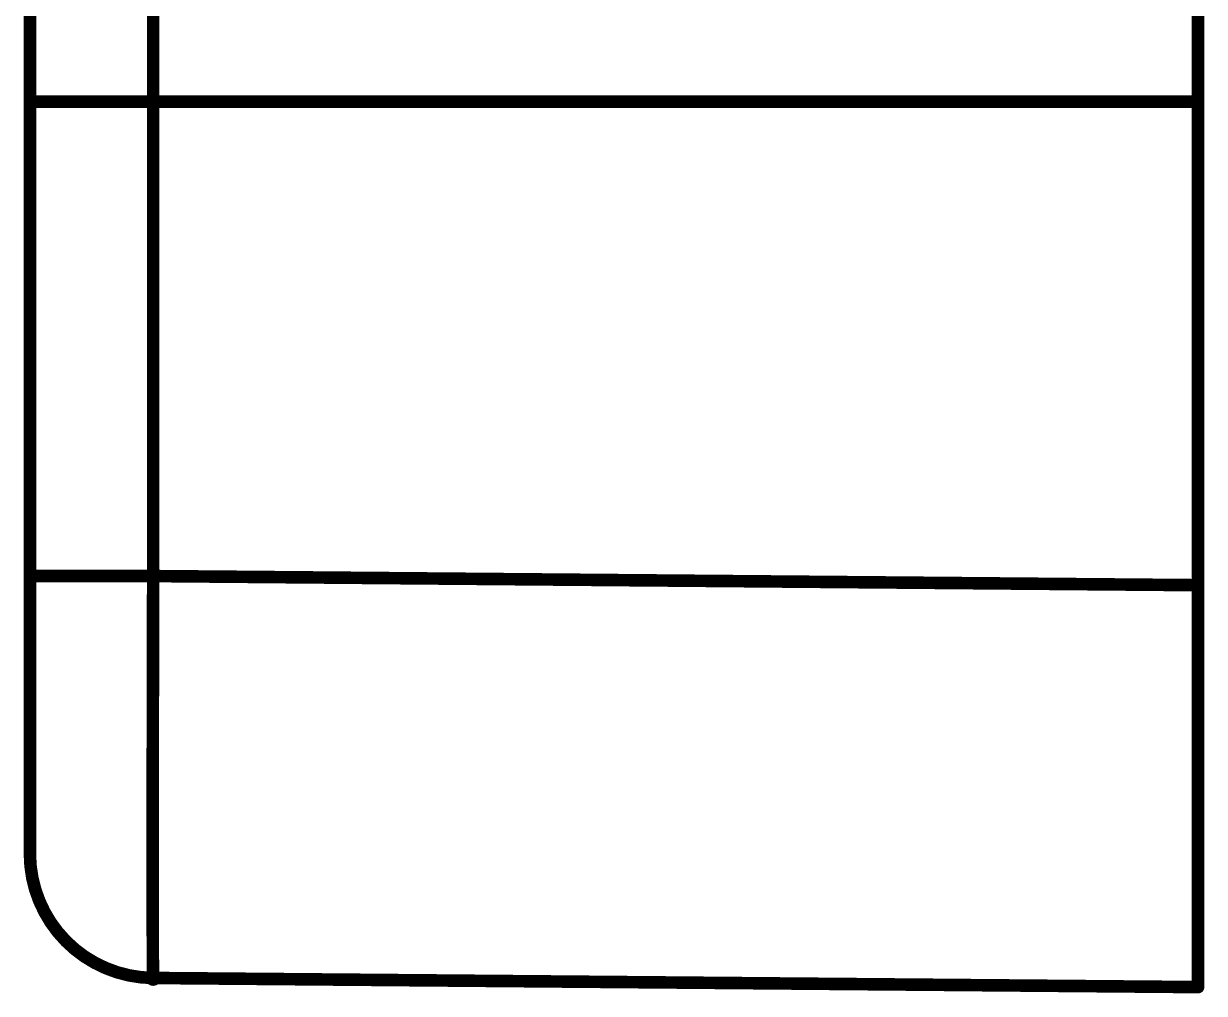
# Model space of a CAD drawing. Extents: x -4.2 to 14.8, y -3.5 to 8.8.
# Drawn here: x 7.0409 to 7.411, y 3.5018 to 3.8058 of the extents above; entities that cross this region are included whole.
import ezdxf

# ---------------------------------------------------------------- set-up
doc = ezdxf.new("R2010")
doc.units = 0
doc.layers.add('2D_LINE_00', color=1, linetype='CONTINUOUS')

# ---------------------------------------------------------------- blocks, each defined once
blk = doc.blocks.new('DRAWING_2927')
at = {"layer": '2D_LINE_00', "const_width": 0.001}
blk.add_lwpolyline([(-0.00197, 0, 1), (0.00197, 0, 1)], format="xyb", close=True, dxfattribs=at)
blk = doc.blocks.new('DRAWING_2928')
at = {"layer": '2D_LINE_00', "const_width": 0.001}
blk.add_lwpolyline([(-0.00197, 0, 1), (0.00197, 0, 1)], format="xyb", close=True, dxfattribs=at)
blk = doc.blocks.new('DRAWING_2929')
at = {"layer": '2D_LINE_00', "const_width": 0.001}
blk.add_lwpolyline([(-0.00197, 0, 1), (0.00197, 0, 1)], format="xyb", close=True, dxfattribs=at)
blk = doc.blocks.new('DRAWING_2930')
at = {"layer": '2D_LINE_00', "const_width": 0.001}
blk.add_lwpolyline([(-0.00197, 0, 1), (0.00197, 0, 1)], format="xyb", close=True, dxfattribs=at)
blk = doc.blocks.new('DRAWING_2931')
at = {"layer": '2D_LINE_00', "const_width": 0.001}
blk.add_lwpolyline([(-0.00197, 0, 1), (0.00197, 0, 1)], format="xyb", close=True, dxfattribs=at)
blk = doc.blocks.new('SMOOTH_0$00394')
at = {"const_width": 0.00197}
blk.add_lwpolyline([(-0.00098, 0, 1), (0.00098, 0, 1)], format="xyb", close=True, dxfattribs=at)
blk = doc.blocks.new('DRAWING_3503')
at = {"layer": '2D_LINE_00', "const_width": 0.00394}
blk.add_lwpolyline([(0, 0), (0, -0.00273)], dxfattribs=at)
at = {"layer": '2D_LINE_00'}
for p in [(0, 0), (0, -0.00273)]:
    blk.add_blockref('SMOOTH_0$00394', p, dxfattribs=at)
blk = doc.blocks.new('DRAWING_3510')
at = {"layer": '2D_LINE_00', "const_width": 0.00394}
blk.add_lwpolyline([(0, 0, 0.41115), (0.03863, -0.03897)], format="xyb", dxfattribs=at)
at = {"layer": '2D_LINE_00'}
for p in [(0, 0), (0.03863, -0.03897)]:
    blk.add_blockref('SMOOTH_0$00394', p, dxfattribs=at)
blk = doc.blocks.new('DRAWING_3520')
at = {"layer": '2D_LINE_00', "const_width": 0.00394}
blk.add_lwpolyline([(0, 0), (0.32751, 0)], dxfattribs=at)
at = {"layer": '2D_LINE_00'}
for p in [(0, 0), (0.32751, 0)]:
    blk.add_blockref('SMOOTH_0$00394', p, dxfattribs=at)
blk = doc.blocks.new('DRAWING_3523')
at = {"layer": '2D_LINE_00', "const_width": 0.00394}
blk.add_lwpolyline([(0, 0), (0, 0.14872)], dxfattribs=at)
at = {"layer": '2D_LINE_00'}
for p in [(0, 0.14872), (0, 0)]:
    blk.add_blockref('SMOOTH_0$00394', p, dxfattribs=at)
blk = doc.blocks.new('DRAWING_3528')
at = {"layer": '2D_LINE_00', "const_width": 0.00394}
blk.add_lwpolyline([(0, 0), (0.00001, 0.00564)], dxfattribs=at)
at = {"layer": '2D_LINE_00'}
for p in [(0.00001, 0.00564), (0, 0)]:
    blk.add_blockref('SMOOTH_0$00394', p, dxfattribs=at)
blk = doc.blocks.new('DRAWING_3529')
at = {"layer": '2D_LINE_00', "const_width": 0.00394}
blk.add_lwpolyline([(0, 0), (0.00001, 0.00089)], dxfattribs=at)
at = {"layer": '2D_LINE_00'}
for p in [(0, 0), (0.00001, 0.00089)]:
    blk.add_blockref('SMOOTH_0$00394', p, dxfattribs=at)
blk = doc.blocks.new('DRAWING_3530')
at = {"layer": '2D_LINE_00', "const_width": 0.00394}
blk.add_lwpolyline([(0, 0), (0.00005, 0.02164)], dxfattribs=at)
at = {"layer": '2D_LINE_00'}
for p in [(0.00005, 0.02164), (0, 0)]:
    blk.add_blockref('SMOOTH_0$00394', p, dxfattribs=at)
blk = doc.blocks.new('DRAWING_3531')
at = {"layer": '2D_LINE_00', "const_width": 0.00394}
blk.add_lwpolyline([(0, 0), (0.00002, 0.01256)], dxfattribs=at)
at = {"layer": '2D_LINE_00'}
for p in [(0.00002, 0.01256), (0, 0)]:
    blk.add_blockref('SMOOTH_0$00394', p, dxfattribs=at)
blk = doc.blocks.new('DRAWING_3532')
at = {"layer": '2D_LINE_00', "const_width": 0.00394}
blk.add_lwpolyline([(0, 0), (0.00002, 0.00914)], dxfattribs=at)
at = {"layer": '2D_LINE_00'}
for p in [(0.00002, 0.00914), (0, 0)]:
    blk.add_blockref('SMOOTH_0$00394', p, dxfattribs=at)
blk = doc.blocks.new('DRAWING_3533')
at = {"layer": '2D_LINE_00', "const_width": 0.00394}
blk.add_lwpolyline([(0, 0), (0.00001, 0.00788)], dxfattribs=at)
at = {"layer": '2D_LINE_00'}
for p in [(0.00001, 0.00788), (0, 0)]:
    blk.add_blockref('SMOOTH_0$00394', p, dxfattribs=at)
blk = doc.blocks.new('DRAWING_3534')
at = {"layer": '2D_LINE_00', "const_width": 0.00394}
blk.add_lwpolyline([(0, 0), (0, 0.00641)], dxfattribs=at)
at = {"layer": '2D_LINE_00'}
for p in [(0, 0.00641), (0, 0)]:
    blk.add_blockref('SMOOTH_0$00394', p, dxfattribs=at)
blk = doc.blocks.new('DRAWING_3535')
at = {"layer": '2D_LINE_00', "const_width": 0.00394}
blk.add_lwpolyline([(0, 0), (0.00001, 0.00552)], dxfattribs=at)
at = {"layer": '2D_LINE_00'}
for p in [(0.00001, 0.00552), (0, 0)]:
    blk.add_blockref('SMOOTH_0$00394', p, dxfattribs=at)
blk = doc.blocks.new('DRAWING_3536')
at = {"layer": '2D_LINE_00', "const_width": 0.00394}
blk.add_lwpolyline([(0, 0), (0, 0.00478)], dxfattribs=at)
at = {"layer": '2D_LINE_00'}
for p in [(0, 0.00478), (0, 0)]:
    blk.add_blockref('SMOOTH_0$00394', p, dxfattribs=at)
blk = doc.blocks.new('DRAWING_3537')
at = {"layer": '2D_LINE_00', "const_width": 0.00394}
blk.add_lwpolyline([(0, 0), (0.00001, 0.00423)], dxfattribs=at)
at = {"layer": '2D_LINE_00'}
for p in [(0.00001, 0.00423), (0, 0)]:
    blk.add_blockref('SMOOTH_0$00394', p, dxfattribs=at)
blk = doc.blocks.new('DRAWING_3538')
at = {"layer": '2D_LINE_00', "const_width": 0.00394}
blk.add_lwpolyline([(0, 0), (0, 0.00373)], dxfattribs=at)
at = {"layer": '2D_LINE_00'}
for p in [(0, 0.00373), (0, 0)]:
    blk.add_blockref('SMOOTH_0$00394', p, dxfattribs=at)
blk = doc.blocks.new('DRAWING_3539')
at = {"layer": '2D_LINE_00', "const_width": 0.00394}
blk.add_lwpolyline([(0, 0), (0, 0.00339)], dxfattribs=at)
at = {"layer": '2D_LINE_00'}
for p in [(0, 0.00339), (0, 0)]:
    blk.add_blockref('SMOOTH_0$00394', p, dxfattribs=at)
blk = doc.blocks.new('DRAWING_3540')
at = {"layer": '2D_LINE_00', "const_width": 0.00394}
blk.add_lwpolyline([(0, 0), (0, 0.00306)], dxfattribs=at)
at = {"layer": '2D_LINE_00'}
for p in [(0, 0.00306), (0, 0)]:
    blk.add_blockref('SMOOTH_0$00394', p, dxfattribs=at)
blk = doc.blocks.new('DRAWING_3541')
at = {"layer": '2D_LINE_00', "const_width": 0.00394}
blk.add_lwpolyline([(0, 0), (0, 0.00021)], dxfattribs=at)
at = {"layer": '2D_LINE_00'}
for p in [(0, 0.00021), (0, 0)]:
    blk.add_blockref('SMOOTH_0$00394', p, dxfattribs=at)
blk = doc.blocks.new('DRAWING_3542')
at = {"layer": '2D_LINE_00', "const_width": 0.00394}
blk.add_lwpolyline([(0, 0), (0, -0.00247), (0, -0.00473), (0, -0.00679), (0.00001, -0.00873), (0.00001, -0.01049), (0.00001, -0.01213), (0.00001, -0.01362), (0.00001, -0.015), (0.00002, -0.0163), (0.00002, -0.01754), (0.00002, -0.01866), (0.00002, -0.01968), (0.00002, -0.02068), (0.00003, -0.0216), (0.00003, -0.02245), (0.00003, -0.02322), (0.00003, -0.02394), (0.00004, -0.02463), (0.00004, -0.02526), (0.00004, -0.02583), (0.00004, -0.02639), (0.00005, -0.02689), (0.00005, -0.02738), (0.00005, -0.02782), (0.00005, -0.02825), (0.00006, -0.02863), (0.00006, -0.02895), (0.00006, -0.02928), (0.00006, -0.0296), (0.00007, -0.02991), (0.00007, -0.03019), (0.00007, -0.03045), (0.00007, -0.03069), (0.00007, -0.03091), (0.00008, -0.03113), (0.00008, -0.03132), (0.00008, -0.0315), (0.00008, -0.03168), (0.00008, -0.03184), (0.00008, -0.03198), (0.00009, -0.03213), (0.00009, -0.03227), (0.00009, -0.03238), (0.00009, -0.0325), (0.00009, -0.03261), (0.00009, -0.03271), (0.0001, -0.03282), (0.0001, -0.0329), (0.0001, -0.03298), (0.0001, -0.03306), (0.0001, -0.03314), (0.0001, -0.03321), (0.0001, -0.03327), (0.0001, -0.03333), (0.00011, -0.03338), (0.00011, -0.03343), (0.00011, -0.03349), (0.00011, -0.03354), (0.00011, -0.03357), (0.00011, -0.03361), (0.00011, -0.03365), (0.00011, -0.03368), (0.00011, -0.03371), (0.00012, -0.03375), (0.00012, -0.03378), (0.00012, -0.03381), (0.00012, -0.03383), (0.00012, -0.03385), (0.00012, -0.03387), (0.00012, -0.03389), (0.00012, -0.03391), (0.00012, -0.03392), (0.00012, -0.03394), (0.00012, -0.03396), (0.00012, -0.03397), (0.00012, -0.03399), (0.00013, -0.034), (0.00013, -0.03401), (0.00013, -0.03402), (0.00013, -0.03403), (0.00013, -0.03404), (0.00013, -0.03405), (0.00013, -0.03406), (0.00013, -0.03407), (0.00013, -0.03408), (0.00013, -0.03409), (0.00013, -0.0341), (0.00013, -0.03411), (0.00013, -0.03412), (0.00013, -0.03413), (0.00014, -0.03413), (0.00014, -0.03414)], dxfattribs=at)
at = {"layer": '2D_LINE_00'}
for p in [(0, 0), (0, -0.00247)]:
    blk.add_blockref('SMOOTH_0$00394', p, dxfattribs=at)
blk = doc.blocks.new('DRAWING_3641')
at = {"layer": '2D_LINE_00', "const_width": 0.00394}
blk.add_lwpolyline([(0, 0), (0.32751, -0.00286)], dxfattribs=at)
at = {"layer": '2D_LINE_00'}
for p in [(0, 0), (0.32751, -0.00286)]:
    blk.add_blockref('SMOOTH_0$00394', p, dxfattribs=at)
blk = doc.blocks.new('DRAWING_3643')
at = {"layer": '2D_LINE_00', "const_width": 0.00394}
blk.add_lwpolyline([(0, 0), (0, 0.10189)], dxfattribs=at)
at = {"layer": '2D_LINE_00'}
for p in [(0, 0.10189), (0, 0)]:
    blk.add_blockref('SMOOTH_0$00394', p, dxfattribs=at)
blk = doc.blocks.new('DRAWING_3645')
at = {"layer": '2D_LINE_00', "const_width": 0.00394}
blk.add_lwpolyline([(0, 0), (0.03863, 0)], dxfattribs=at)
at = {"layer": '2D_LINE_00'}
for p in [(0, 0), (0.03863, 0)]:
    blk.add_blockref('SMOOTH_0$00394', p, dxfattribs=at)
blk = doc.blocks.new('DRAWING_3647')
at = {"layer": '2D_LINE_00', "const_width": 0.00394}
blk.add_lwpolyline([(0, 0), (0.03863, 0)], dxfattribs=at)
at = {"layer": '2D_LINE_00'}
for p in [(0, 0), (0.03863, 0)]:
    blk.add_blockref('SMOOTH_0$00394', p, dxfattribs=at)
blk = doc.blocks.new('DRAWING_3675')
at = {"layer": '2D_LINE_00', "const_width": 0.00394}
blk.add_lwpolyline([(0, 0), (0, 0.10425)], dxfattribs=at)
at = {"layer": '2D_LINE_00'}
for p in [(0, 0.10425), (0, 0)]:
    blk.add_blockref('SMOOTH_0$00394', p, dxfattribs=at)
blk = doc.blocks.new('DRAWING_3676')
at = {"layer": '2D_LINE_00', "const_width": 0.00394}
blk.add_lwpolyline([(0, 0), (0.32751, -0.00286)], dxfattribs=at)
at = {"layer": '2D_LINE_00'}
for p in [(0, 0), (0.32751, -0.00286)]:
    blk.add_blockref('SMOOTH_0$00394', p, dxfattribs=at)
blk = doc.blocks.new('DRAWING_3677')
at = {"layer": '2D_LINE_00', "const_width": 0.00394}
blk.add_lwpolyline([(0, 0), (0, 0.08701)], dxfattribs=at)
at = {"layer": '2D_LINE_00'}
for p in [(0, 0.08701), (0, 0)]:
    blk.add_blockref('SMOOTH_0$00394', p, dxfattribs=at)
blk = doc.blocks.new('DRAWING_3679')
at = {"layer": '2D_LINE_00', "const_width": 0.00394}
blk.add_lwpolyline([(0, 0), (0, 0.06964)], dxfattribs=at)
at = {"layer": '2D_LINE_00'}
for p in [(0, 0.06964), (0, 0)]:
    blk.add_blockref('SMOOTH_0$00394', p, dxfattribs=at)
blk = doc.blocks.new('DRAWING_3688')
at = {"layer": '2D_LINE_00', "const_width": 0.00394}
blk.add_lwpolyline([(0, 0), (0, -0.15158)], dxfattribs=at)
at = {"layer": '2D_LINE_00'}
for p in [(0, 0), (0, -0.15158)]:
    blk.add_blockref('SMOOTH_0$00394', p, dxfattribs=at)
blk = doc.blocks.new('DRAWING_3695')
at = {"layer": '2D_LINE_00', "const_width": 0.00394}
blk.add_lwpolyline([(0, 0), (0, 0.12598)], dxfattribs=at)
at = {"layer": '2D_LINE_00'}
for p in [(0, 0.12598), (0, 0)]:
    blk.add_blockref('SMOOTH_0$00394', p, dxfattribs=at)
blk = doc.blocks.new('DRAWING_3697')
at = {"layer": '2D_LINE_00', "const_width": 0.00394}
blk.add_lwpolyline([(0, 0), (0, 0.14872)], dxfattribs=at)
at = {"layer": '2D_LINE_00'}
for p in [(0, 0.14872), (0, 0)]:
    blk.add_blockref('SMOOTH_0$00394', p, dxfattribs=at)

msp = doc.modelspace()

# ---------------------------------------------------------------- block references
for name, p in [('DRAWING_3675', (7.40898, 3.78138)), ('DRAWING_3643', (7.08147, 3.78138)), ('DRAWING_3679', (7.04284, 3.78138)), ('DRAWING_3645', (7.04284, 3.78138)), ('DRAWING_3697', (7.04284, 3.63266)), ('DRAWING_3520', (7.08147, 3.78138)), ('DRAWING_3523', (7.08147, 3.63266)), ('DRAWING_3688', (7.40898, 3.78138)), ('DRAWING_3647', (7.04284, 3.63266)), ('DRAWING_3677', (7.04284, 3.54565)), ('DRAWING_3528', (7.08146, 3.62702)), ('DRAWING_3641', (7.08147, 3.63266)), ('DRAWING_3695', (7.40898, 3.50382)), ('DRAWING_3530', (7.0814, 3.60449)), ('DRAWING_3529', (7.08145, 3.62613)), ('DRAWING_3531', (7.08138, 3.59193)), ('DRAWING_3532', (7.08136, 3.58279)), ('DRAWING_3533', (7.08135, 3.57491)), ('DRAWING_3534', (7.08135, 3.5685)), ('DRAWING_3535', (7.08134, 3.56298)), ('DRAWING_3536', (7.08134, 3.5582)), ('DRAWING_3537', (7.08133, 3.55397)), ('DRAWING_3538', (7.08133, 3.55024)), ('DRAWING_3539', (7.08133, 3.54685)), ('DRAWING_3510', (7.04284, 3.54565)), ('DRAWING_3540', (7.08133, 3.54379)), ('DRAWING_3541', (7.08133, 3.54358)), ('DRAWING_3503', (7.08133, 3.54355)), ('DRAWING_3542', (7.08133, 3.54082)), ('DRAWING_2927', (7.08147, 3.50668)), ('DRAWING_2928', (7.08147, 3.50668)), ('DRAWING_2929', (7.08147, 3.50668)), ('DRAWING_2930', (7.08147, 3.50668)), ('DRAWING_2931', (7.08147, 3.50668)), ('DRAWING_3676', (7.08147, 3.50668))]:
    msp.add_blockref(name, p)

doc.saveas('drawing.dxf')
